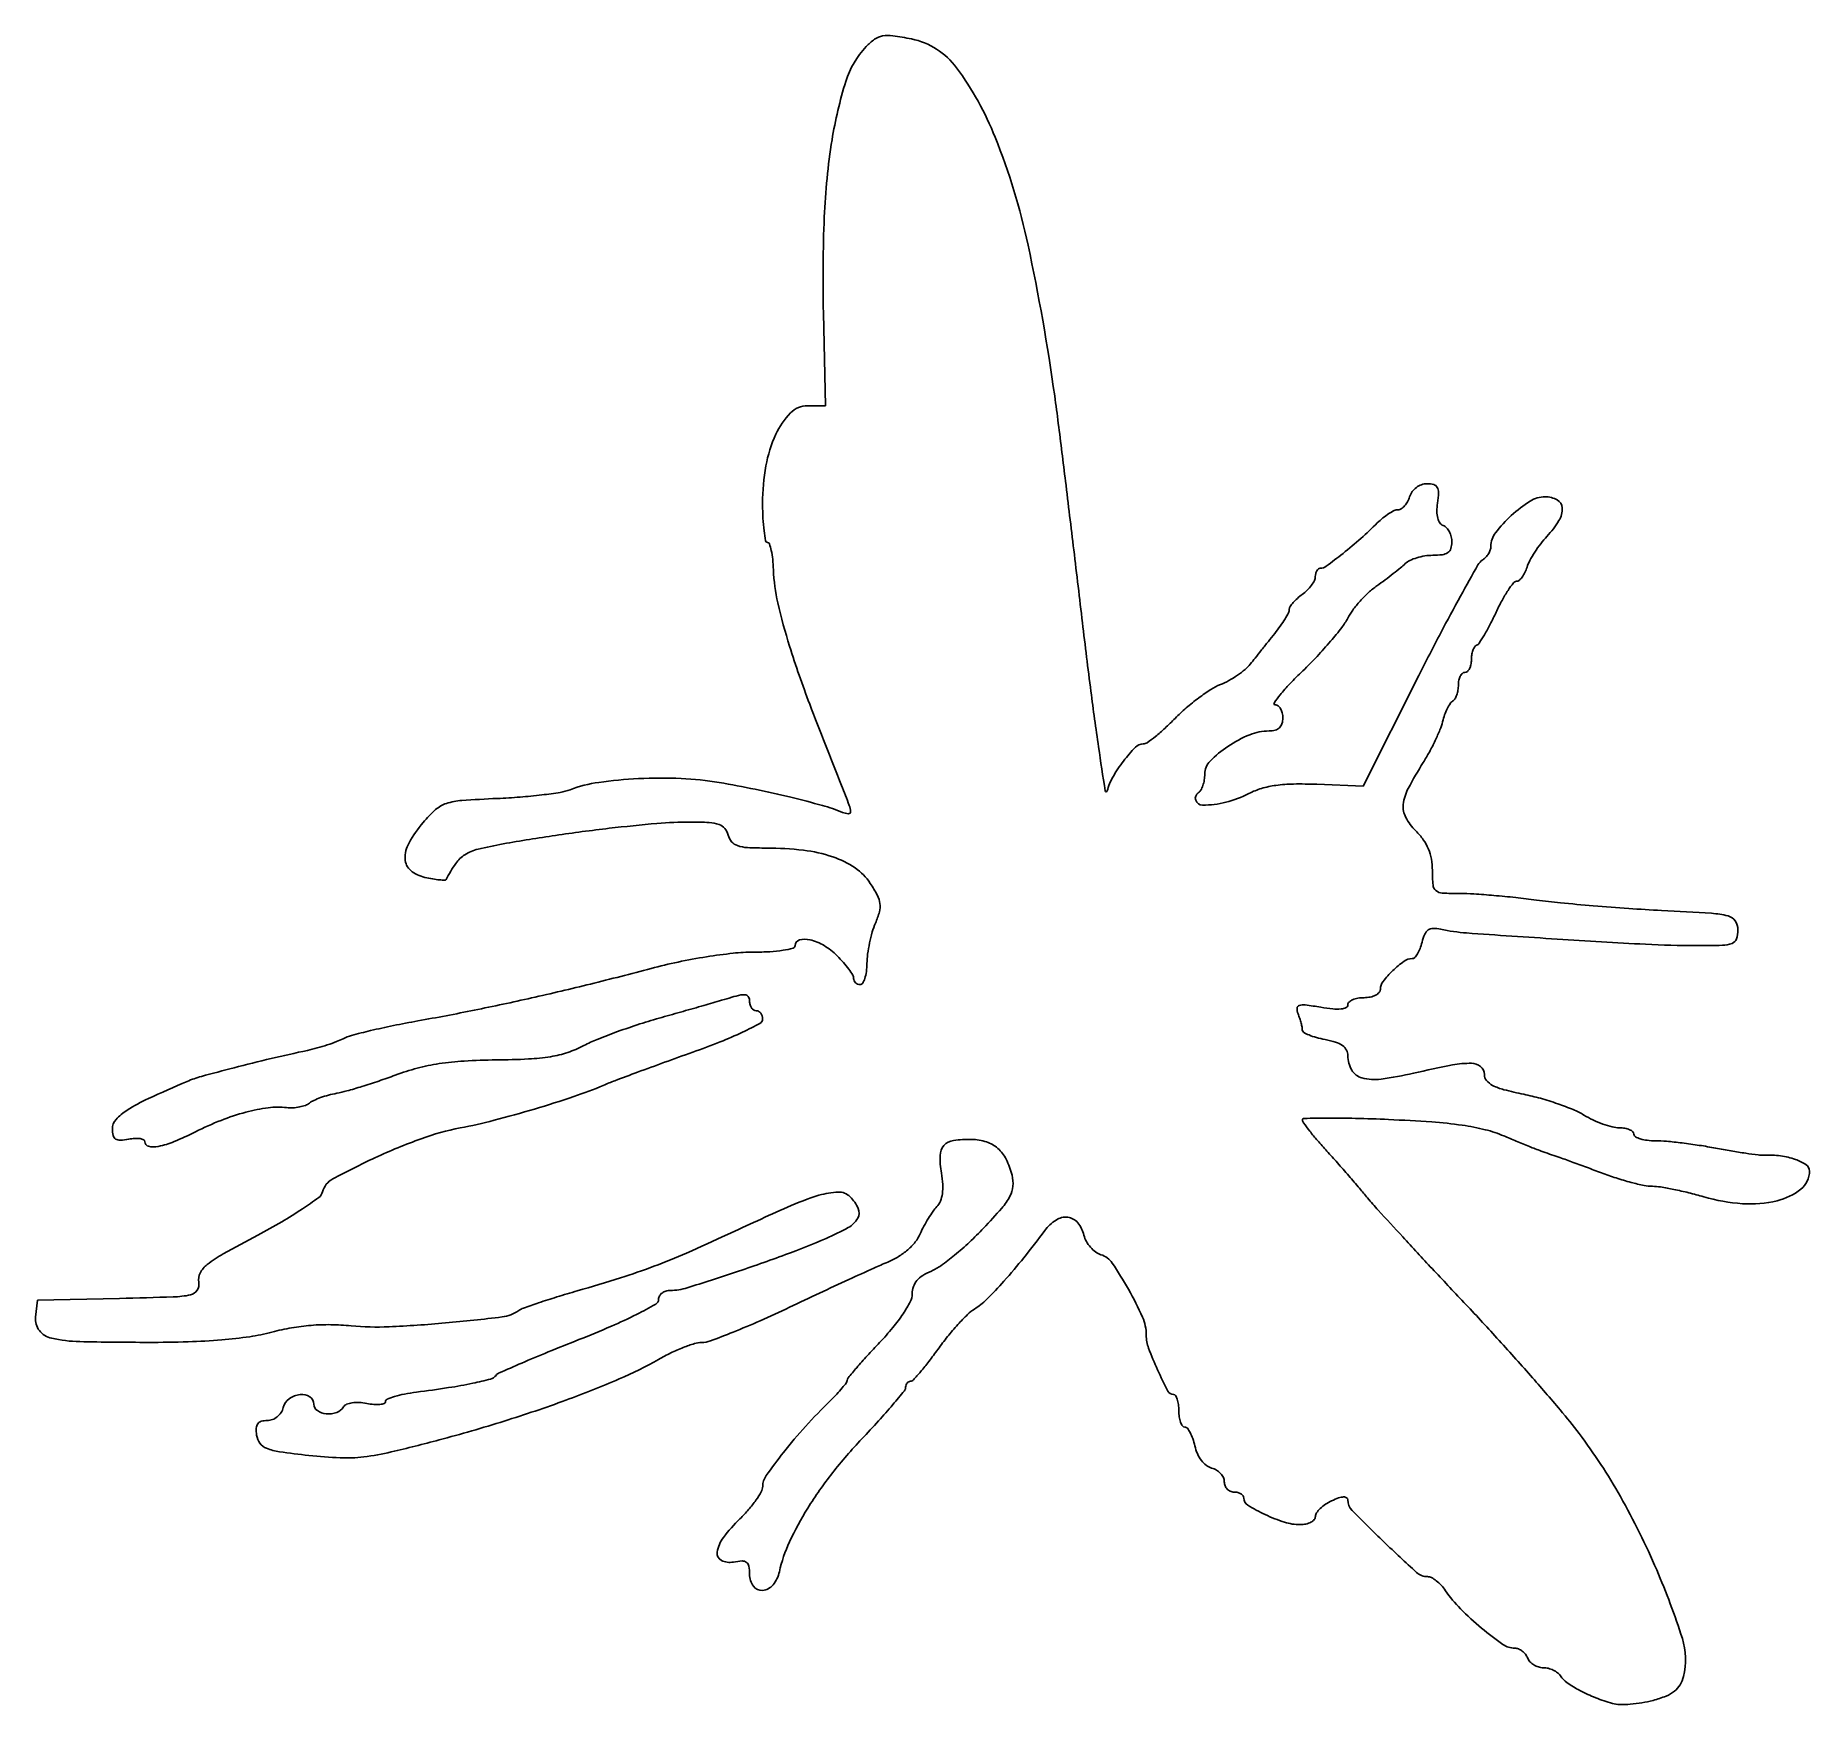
# Model space of a CAD drawing. Extents: x 0 to 273, y 0 to 257.
import ezdxf

# ---------------------------------------------------------------- set-up
doc = ezdxf.new("R2010")
doc.units = 0

msp = doc.modelspace()

# ---------------------------------------------------------------- linework, layer by layer
msp.add_lwpolyline([(127.915942, 255.190567, 0.112701), (124.797951, 249.849804, 0.036238), (122.67931, 240.86337, 0.029495), (121.485461, 228.978446, 0.015882), (121.347285, 214.25), (121.666241, 200), (118.943247, 200, 0.202668), (116.285272, 198.876477, 0.084491), (114.035795, 195.605121, 0.064377), (112.508999, 190.759081, 0.044188), (112, 185.010898, 0.011713), (112.054003, 182.705961, 0.019294), (112.220313, 180.76404, 0.013978), (112.453105, 179.244012, 0.360313), (112.75, 178.994343, -0.322885), (113.05213, 178.773046, -0.025238), (113.327777, 177.751349, -0.026887), (113.546807, 176.387989, -0.016686), (113.66371, 174.77082, 0.046827), (114.34281, 169.670851, 0.019942), (116.154275, 163.01807, 0.014167), (119.23733, 154.13467, 0.00505), (124.124522, 141.626579, -0.004071), (125.329477, 138.560395, -0.081607), (125.531753, 137.57991, -0.446931), (125.212124, 137.269484, -0.079365), (124.29282, 137.48299, 0.028715), (121.193681, 138.5417, 0.008578), (116.35757, 139.800365, 0.00852), (110.834302, 141.037914, 0.008778), (105.326622, 142.073319, 0.031409), (99.475985, 142.692684, 0.022777), (92.923139, 142.673851, 0.023013), (86.79633, 142.093523, 0.055774), (82.401061, 140.962384, -0.051497), (80.892263, 140.560334, -0.009588), (78.048648, 140.164416, -0.010182), (74.692392, 139.831728, -0.009142), (71.202576, 139.621549, 0.006993), (65.748679, 139.316603, 0.061067), (63.373134, 138.855245, 0.103942), (61.709934, 137.900869, 0.036788), (59.790358, 135.917947, 0.044712), (57.623111, 132.792257, 0.138429), (57.014053, 130.322533, 0.214296), (57.879644, 128.555636, 0.119782), (60.071506, 127.484295, 0.011183), (61.261688, 127.250657, 0.017614), (62.29319, 127.109238, 0.011977), (63.129194, 127.044676, 0.294784), (63.321506, 127.154839, -0.032534), (64.819982, 129.641664, -0.101574), (66.2279, 130.982488, -0.080226), (68.234776, 131.827274, -0.015534), (72.098466, 132.639719, -0.007674), (80.165135, 133.948505, -0.007334), (88.390901, 135.030865, -0.007507), (95.758265, 135.778616, -0.021537), (100.895519, 136, -0.012786), (103.780902, 135.926206, -0.07015), (105.306945, 135.630804, -0.137421), (106.183545, 135.025397, -0.109807), (106.710251, 134, 0.110695), (107.240206, 132.972714, 0.137557), (108.123668, 132.36748, 0.06947), (109.666568, 132.073117, 0.012451), (112.60228, 132, -0.0291), (118.273843, 131.669641, -0.05301), (122.794495, 130.647881, -0.066945), (126.213015, 128.946096, -0.098701), (128.560265, 126.56597, -0.023626), (129.648076, 124.72812, -0.089632), (130.051635, 123.461353, -0.100044), (129.964018, 122.208171, -0.03349), (129.355369, 120.466416, 0.030547), (128.867082, 119.095043, 0.018315), (128.4486, 117.416697, 0.018306), (128.153616, 115.709781, 0.03017), (128.045104, 114.25, -0.029127), (127.955153, 113.004852, -0.045224), (127.719499, 111.954688, -0.056522), (127.388118, 111.220633, -0.264369), (127, 111, -0.094386), (126.61829, 111.072704, -0.09673), (126.29375, 111.280398, -0.098961), (126.076508, 111.590318, -0.103894), (126, 111.954545, 0.137445), (125.855276, 112.47108, 0.020613), (125.252273, 113.37642, 0.021855), (124.429204, 114.409998, 0.017301), (123.454545, 115.454545, 0.061904), (121.462603, 117.00609, 0.075917), (119.280386, 117.894326, 0.126866), (117.659171, 117.86616, 0.337238), (117, 117, -0.344132), (116.688208, 116.600637, -0.022453), (115.152639, 116.289127, -0.024635), (113.098413, 116.070584, -0.014183), (110.610556, 116, 0.026923), (107.450666, 115.829731, 0.012465), (103.372983, 115.285865, 0.012074), (98.996785, 114.481981, 0.013836), (94.860556, 113.498286, -0.00472), (85.525052, 111.097464, -0.005255), (76.473028, 108.961118, -0.00542), (67.649479, 107.076588, -0.005832), (59, 105.431816, 0.006442), (55.215962, 104.707465, 0.007908), (51.703125, 103.92991, 0.00672), (48.778251, 103.192129, 0.055298), (47.5, 102.694855, -0.029697), (46.490263, 102.241366, -0.011858), (45.059375, 101.736773, -0.011686), (43.486589, 101.264107, -0.014435), (42, 100.900784, 0.005432), (36.418325, 99.642664, 0.005005), (30.710244, 98.230244, 0.00398), (25.698462, 96.894107, 0.033805), (23.5, 96.126101, 0.006907), (17.534558, 93.48008, 0.033788), (14.295394, 91.715358, 0.066059), (12.561557, 90.259925, 0.187281), (12, 88.813269, 0.057887), (12.117836, 87.798873, 0.197296), (12.497028, 87.26871, 0.155578), (13.210205, 87.085355, 0.032974), (14.5, 87.244751, -0.031701), (15.458177, 87.365641, -0.053628), (16.265625, 87.329256, -0.076393), (16.816555, 87.156008, -0.285831), (17, 86.861328, 0.352048), (17.568435, 86.154061, 0.102634), (19.067291, 86.135698, 0.050424), (21.499539, 86.869636, 0.018237), (24.783244, 88.376789, -0.022954), (28.729084, 90.142993, -0.028839), (32.534281, 91.392625, -0.032179), (35.976292, 92.073557, -0.060708), (38.802946, 92.100989, 0.041137), (39.772535, 92.072536, 0.035789), (40.781036, 92.198684, 0.037448), (41.680274, 92.448377, 0.081831), (42.302946, 92.795862, -0.062077), (42.96447, 93.199909, -0.020117), (44.029615, 93.630395, -0.019708), (45.263655, 94.018148, -0.020931), (46.5, 94.298752, 0.022965), (48.049578, 94.65708, 0.006826), (50.38125, 95.344822, 0.006833), (52.982821, 96.190072, 0.007328), (55.5, 97.087472, -0.024499), (58.893715, 98.167579, -0.027338), (62.255493, 98.864737, -0.023317), (66.094247, 99.262279, -0.011485), (71, 99.42717, 0.009306), (76.015494, 99.573879, 0.028502), (79.396896, 99.929705, 0.039883), (82.025976, 100.577428, 0.040712), (84.5, 101.631199, -0.025477), (86.577288, 102.591687, -0.00874), (89.675, 103.77424, -0.00866), (93.143816, 104.96192, -0.00991), (96.5, 105.973465, 0.000749), (99.764465, 106.892481, 0.000798), (102.957813, 107.802154, 0.000758), (105.702631, 108.593301, 0.003713), (107.25, 109.05433, -0.020968), (108.633279, 109.415015, -0.107956), (109.420512, 109.413487, -0.221303), (109.841595, 109.091645, -0.121241), (110, 108.44798, 0.067297), (110.074835, 107.894493, 0.084102), (110.29375, 107.425344, 0.099569), (110.618659, 107.111605, 0.143326), (111, 107, -0.127897), (111.381362, 106.900827, -0.100743), (111.70625, 106.621783, -0.089359), (111.924683, 106.204364, -0.076112), (112, 105.712453, -0.277925), (111.596673, 105.042896, -0.010896), (108.922683, 103.702475, -0.016148), (105.474728, 102.20148, -0.009397), (101.25, 100.613691, 0.001629), (96.91431, 99.060628, 0.00186), (92.776563, 97.545803, 0.001681), (89.273868, 96.235264, 0.010526), (87.5, 95.521736, -0.019646), (82.977094, 93.797563, -0.008916), (76.93717, 91.882199, -0.008939), (70.70108, 90.14706, -0.015883), (65.5, 88.974506, 0.039632), (59.488007, 87.315828, 0.021445), (52.389093, 84.386947, 0.014567), (45.89446, 81.142289, 0.20775), (44.324711, 79.155505, -0.170698), (43.729781, 78.280534, -0.011499), (41.220854, 76.517555, -0.015471), (38.050102, 74.53589, -0.01092), (34.374336, 72.5, 0.005808), (29.047981, 69.620657, 0.041091), (26.604997, 67.987286, 0.100976), (25.50375, 66.674665, 0.173107), (25.287117, 65.2788, -0.191885), (25.0449, 64.02147, -0.202424), (24.010781, 63.311144, -0.042719), (21.373939, 63.00112, -0.002385), (13.105823, 62.7788), (0.5, 62.5), (0.19619, 59.880703, 0.198127), (0.774611, 57.836235, 0.17282), (2.667683, 56.645057, 0.049823), (6.977986, 56.126136, 0.004801), (17.539901, 56.013655, 0.007902), (23.65465, 56.103896, 0.012967), (28.823301, 56.396198, 0.015335), (33.122696, 56.884508, 0.028981), (36.539901, 57.583274, -0.021521), (39.570207, 58.250141, -0.023413), (42.562719, 58.631516, -0.023325), (45.58811, 58.732303, -0.02103), (48.716938, 58.558812, 0.03576), (54.54998, 58.407372, 0.011346), (63.235345, 59.000838, 0.006873), (71.932077, 59.914368, 0.126289), (74.5, 60.909342, -0.070258), (75.224424, 61.287051, -0.004212), (77.55625, 62.090728, -0.006252), (80.36275, 62.992754, -0.004572), (83.5, 63.926662, 0.006424), (90.14829, 65.932594, 0.0132), (95.288749, 67.706447, 0.013266), (100.312118, 69.743264, 0.006559), (106.584382, 72.580927, -0.004774), (115.820161, 76.799108, -0.029992), (120.671608, 78.619208, -0.065981), (123.629089, 79.118294, -0.208131), (125.459233, 78.39791, -0.08992), (126.702889, 76.603419, -0.242286), (126.629522, 75.098955, -0.13569), (125.170155, 73.664111, -0.024979), (121.75, 71.981321, -0.013707), (115.52655, 69.496429, -0.00766), (107.830281, 66.79862, -0.004623), (100.38935, 64.393866, -0.07598), (97.812412, 64, 0.073767), (97.119884, 63.897269, 0.088078), (96.532396, 63.598669, 0.1006), (96.139661, 63.154779, 0.131704), (96, 62.633768, -0.271136), (95.556966, 61.876834, -0.0108), (92.623975, 60.311978, -0.015356), (88.736822, 58.49239, -0.00782), (83.75, 56.434036, 0.003066), (79.018828, 54.533636, 0.004721), (74.951563, 52.825878, 0.001687), (71.473867, 51.31296, 0.12827), (71, 50.938415, -0.168161), (70.161333, 50.375907, -0.012432), (67.432783, 49.729163, -0.013984), (63.716141, 49.053213, -0.006099), (58.75, 48.354683, 0.016489), (56.929471, 48.059917, 0.026035), (55.395313, 47.675444, 0.023762), (54.24278, 47.261094, 0.303363), (54, 46.897771, -0.316368), (53.79917, 46.61214, -0.062823), (53.154376, 46.468157, -0.046053), (52.224867, 46.466136, -0.026889), (51.12128, 46.625744, 0.036746), (49.945381, 46.772231, 0.049273), (48.872993, 46.720728, 0.058595), (48.029069, 46.493049, 0.160521), (47.562263, 46.100744, -0.170387), (46.498811, 45.241318, -0.107776), (44.900881, 45.03658, -0.125223), (43.527704, 45.51683, -0.251406), (43, 46.5, 0.257078), (42.371436, 47.641723, 0.169093), (40.87569, 47.990778, 0.132253), (39.204985, 47.345203, 0.172507), (38.289749, 46, -0.081606), (37.94182, 45.218014, -0.077618), (37.357083, 44.572979, -0.079246), (36.615736, 44.147227, -0.091036), (35.813818, 44, 0.067128), (34.90385, 43.877278, 0.170309), (34.362986, 43.502877, 0.147139), (34.127802, 42.828911, 0.046193), (34.180449, 41.75, 0.124242), (34.690162, 40.503955, 0.142452), (35.709432, 39.725423, 0.057458), (37.716062, 39.203432, 0.007), (42.235757, 38.632285, 0.017766), (47.032602, 38.266184, 0.039868), (50.679194, 38.408652, 0.029213), (54.888131, 39.162176, 0.005943), (62.235757, 41.018372, 0.01078), (72.265405, 43.912142, 0.012241), (81.740854, 47.125289, 0.013201), (89.954996, 50.38532, 0.029037), (96, 53.397425, -0.018132), (97.878813, 54.38529, -0.018781), (99.80264, 55.222018, -0.01886), (101.516505, 55.818608, -0.073029), (102.626008, 55.987955, 0.087674), (103.971729, 56.233624, 0.006517), (107.468611, 57.583915, 0.008882), (111.614519, 59.333354, 0.006623), (116.126008, 61.404096, -0.001533), (120.755383, 63.586266, -0.001679), (125.259795, 65.674272, -0.001568), (129.124094, 67.435161, -0.008414), (131.247764, 68.352135, 0.039886), (132.869022, 69.176712, 0.041635), (134.314084, 70.238002, 0.044362), (135.472521, 71.443607, 0.065085), (136.2361, 72.698039, -0.018284), (136.808292, 73.87243, -0.014984), (137.501924, 75.084149, -0.015247), (138.207606, 76.160394, -0.038147), (138.803207, 76.886299, 0.096479), (139.345281, 77.730136, 0.061372), (139.641891, 78.863095, 0.048599), (139.693848, 80.292055, 0.026654), (139.494311, 82.033674, -0.045982), (139.289838, 84.737848, -0.180801), (139.890582, 86.267773, -0.175662), (141.361593, 87.054508, -0.042968), (144.14879, 87.214833, -0.06976), (146.429589, 86.828671, -0.104989), (148.177573, 85.836587, -0.097204), (149.460333, 84.154661, -0.053014), (150.358261, 81.708711, -0.083264), (150.49435, 80.006111, -0.102205), (150.039016, 78.480743, -0.055815), (148.766152, 76.641217, -0.010178), (145.977086, 73.569288, -0.015746), (143.816916, 71.424703, -0.015723), (141.525007, 69.41922, -0.015758), (139.417028, 67.797048, -0.057984), (137.950157, 66.979354, 0.041511), (136.624017, 66.296228, 0.077375), (135.712041, 65.507443, 0.09217), (135.183503, 64.583134, 0.084102), (135, 63.499904, -0.119269), (134.700192, 62.260928, -0.028301), (133.615709, 60.416028, -0.025905), (132.021904, 58.274521, -0.017533), (130, 56, 0.005258), (128.083777, 53.948081, 0.008023), (126.46875, 52.123879, 0.003621), (125.138228, 50.548593, 0.175293), (125, 50.16643, -0.163307), (124.883639, 49.819667, -0.011402), (124.236617, 49.003515, -0.015218), (123.396772, 48.052796, -0.010826), (122.401249, 47.037655, 0.015096), (118.606808, 43.101765, 0.017067), (115.214978, 39.097509, 0.013098), (112.542884, 35.526967, 0.153052), (112.014116, 33.890445, -0.125561), (111.793899, 33.057889, -0.025703), (110.979149, 31.757753, -0.025568), (109.847469, 30.306548, -0.021587), (108.510648, 28.890445, 0.037461), (105.983447, 26.03727, 0.125421), (105.016948, 23.754207, 0.323962), (105.661171, 22.503566, 0.165853), (107.5, 22.244751, -0.033701), (108.838287, 22.408166, -0.176753), (109.535916, 22.195599, -0.192578), (109.89833, 21.597317, -0.041059), (110, 20.361328, 0.154908), (110.58005, 18.534012, 0.266222), (111.986327, 17.879375, 0.203599), (113.599575, 18.732423, 0.116087), (114.57803, 20.75, -0.053925), (116.137147, 25.329375, -0.029885), (118.948215, 30.528569, -0.027379), (122.729374, 35.936835, -0.023801), (127.25, 41.169862, 0.005676), (129.836795, 43.953679, 0.008597), (132.017188, 46.438761, 0.004138), (133.801631, 48.580204, 0.173314), (134, 49.135297, -0.084379), (134.056734, 49.469088, -0.088167), (134.220313, 49.759753, -0.093782), (134.463794, 49.962888, -0.111942), (134.75, 50.046842, 0.193359), (135.180468, 50.251805, 0.008692), (136.293055, 51.502481, 0.013515), (137.573502, 53.07744, 0.009155), (138.949761, 54.936432, -0.014943), (140.431464, 56.890163, -0.014846), (142.030316, 58.756244, -0.014859), (143.522938, 60.302249, -0.05455), (144.592412, 61.139591, 0.057327), (146.439431, 62.602277, 0.013995), (149.114869, 65.425723, 0.01334), (152.175666, 69.031564, 0.009725), (155.389624, 73.192464, -0.088507), (157.119441, 74.823438, -0.176388), (158.927207, 75.247204, -0.195446), (160.453967, 74.403286, -0.108906), (161.41763, 72.472167, 0.066596), (161.792889, 71.529632, 0.052212), (162.429484, 70.630775, 0.053469), (163.2165, 69.907233, 0.082495), (164.037917, 69.487965, -0.167957), (165.766975, 68.200233, -0.02104), (168.269038, 64.171672, -0.023958), (170.416877, 59.898951, -0.104853), (171, 57.148866, 0.08846), (171.363959, 55.107768, 0.019195), (172.734683, 51.78547, 0.012529), (174.329386, 48.523814, 0.279719), (175.192448, 48, -0.259712), (175.502977, 47.827037, -0.060565), (175.762782, 47.265625, -0.047529), (175.941278, 46.457761, -0.030627), (176, 45.5, 0.035021), (176.067149, 44.542471, 0.053247), (176.27041, 43.734375, 0.069488), (176.567528, 43.179427, 0.239551), (176.920545, 43, -0.226322), (177.317551, 42.810596, -0.04691), (177.757673, 42.148623, -0.040733), (178.166654, 41.211699, -0.028497), (178.477664, 40.101694, 0.051103), (178.868902, 38.914421, 0.056982), (179.482545, 37.877301, 0.063261), (180.240057, 37.103055, 0.103919), (181.057119, 36.695314, -0.072039), (181.799698, 36.381699, -0.070417), (182.429279, 35.86836, -0.075744), (182.854012, 35.240757, -0.111396), (183, 34.59362, 0.093023), (183.114166, 33.985284, 0.096327), (183.440625, 33.468126, 0.099226), (183.927672, 33.122, 0.105398), (184.5, 33, -0.059887), (185.073633, 32.931046, -0.078704), (185.559375, 32.727765, -0.096941), (185.884661, 32.426722, -0.159022), (186, 32.073242, 0.260998), (186.610584, 30.983213, 0.02742), (189.279143, 29.543483, 0.033129), (192.275682, 28.368473, 0.077017), (194.653638, 28, 0.051278), (195.551993, 28.092374, 0.070915), (196.313048, 28.367188, 0.090651), (196.826206, 28.772843, 0.180632), (197.007802, 29.25, -0.150243), (197.184061, 29.810855, -0.050499), (197.745395, 30.472363, -0.04484), (198.553535, 31.121345, -0.038194), (199.507802, 31.655915, -0.02379), (200.576815, 32.091233, -0.070702), (201.350744, 32.246481, -0.151465), (201.811692, 32.131799, -0.262359), (202, 31.797627, 0.196732), (202.659244, 30.186982, 0.006881), (207.553476, 25.344996, 0.007097), (212.569161, 20.652901, 0.186592), (214.257788, 20, -0.12222), (214.859811, 19.85061, -0.043676), (215.608438, 19.366777, -0.040151), (216.370399, 18.669192, -0.037639), (217.029241, 17.844347, 0.045253), (219.313877, 15.071585, 0.024598), (222.570317, 12.086285, 0.02023), (225.853292, 9.578378, 0.154178), (227.684394, 9, -0.097216), (228.254346, 8.888126, -0.066866), (228.826956, 8.559375, -0.064188), (229.31532, 8.073435, -0.073451), (229.638374, 7.5, 0.095865), (229.995981, 6.926493, 0.066855), (230.586369, 6.440625, 0.064443), (231.309602, 6.112109, 0.074553), (232.057299, 6, -0.060468), (232.82171, 5.907215, -0.050216), (233.594053, 5.632333, -0.052259), (234.259099, 5.227605, -0.088008), (234.70031, 4.748369, 0.100278), (235.726328, 3.686935, 0.028859), (237.689296, 2.497507, 0.02772), (240.114426, 1.380467, 0.025976), (242.700834, 0.511068, 0.064156), (243.822419, 0.348208, 0.022933), (245.441661, 0.396471, 0.022312), (247.232871, 0.612947, 0.024541), (248.940776, 0.984053, 0.02777), (250.944541, 1.644875, 0.073018), (252.25432, 2.394563, 0.094083), (253.097501, 3.360702, 0.071126), (253.631247, 4.666909, 0.140149), (253.441194, 10.498501, 0.023788), (249.495303, 21.025383, 0.026412), (243.915214, 32.316155, 0.034145), (237.581499, 41.981654, 0.013767), (234.655084, 45.631132, 0.004395), (230.10699, 50.89898, 0.004382), (224.936014, 56.679955, 0.004877), (219.844003, 62.164778, -0.001477), (214.967333, 67.34652, -0.001812), (210.444975, 72.215571, -0.001504), (206.671088, 76.333204, -0.013085), (205.047641, 78.211716, 0.005191), (203.809052, 79.691494, 0.002338), (202.15466, 81.608638, 0.002315), (200.388531, 83.617167, 0.003156), (198.776734, 85.410231, -0.007342), (197.34825, 87.026373, -0.01065), (196.139324, 88.497551, -0.006542), (195.175643, 89.756113, -0.151373), (195.026734, 90.177175, -0.420638), (195.274812, 90.439821, -0.002563), (198.900041, 90.484942, -0.008), (203.17111, 90.447868, -0.004774), (208.25, 90.273963, -0.006624), (214.896137, 89.894567, -0.017903), (219.594789, 89.394288, -0.024986), (223.134395, 88.70681, -0.042032), (226, 87.738658, 0.004371), (227.90618, 86.930299, 0.003826), (229.9125, 86.118016, 0.003848), (231.736228, 85.41204, 0.011451), (233, 84.966782, -0.006184), (234.318677, 84.517735, -0.001713), (236.377103, 83.7803, -0.00173), (238.702228, 82.92921, -0.001811), (240.985883, 82.074912, 0.012741), (243.259282, 81.280648, 0.013026), (245.5536, 80.609505, 0.012876), (247.572652, 80.130828, 0.051804), (248.831976, 80, -0.04014), (250.09453, 79.898479, -0.010131), (252.123331, 79.527757, -0.010273), (254.431942, 79.007768, -0.010206), (256.722253, 78.392366, 0.053165), (262.691357, 77.32663, 0.07738), (268.010066, 77.774462, 0.109212), (271.659679, 79.564573, 0.228145), (273, 82.349116, 0.249616), (272.482543, 83.321041, 0.064154), (270.837983, 84.144449, 0.052511), (268.546943, 84.683633, 0.041414), (266, 84.79432, -0.040371), (265.096855, 84.831685, -0.005337), (263.197613, 85.085245, -0.006161), (260.948151, 85.438384, -0.005133), (258.566341, 85.867632, 0.008933), (256.051411, 86.301163, 0.007757), (253.401518, 86.667367, 0.007826), (250.992144, 86.924111, 0.022631), (249.316341, 87, -0.02855), (248.045699, 87.072614, -0.044704), (246.974175, 87.29375, -0.055901), (246.224268, 87.614838, -0.269922), (246, 88, 0.209499), (245.83231, 88.38265, 0.081463), (245.339063, 88.707348, 0.062087), (244.611389, 88.928937, 0.042505), (243.75, 89.003738, -0.061357), (242.6647, 89.139255, -0.024297), (241.224175, 89.577562, -0.023607), (239.697095, 90.207343, -0.027304), (238.31102, 90.951931, 0.038785), (236.669403, 91.785859, 0.014947), (234.278379, 92.692943, 0.014694), (231.615358, 93.526407, 0.017565), (229.06102, 94.148269, -0.012444), (226.010705, 94.857875, -0.053301), (224.265724, 95.5146, -0.105087), (223.335211, 96.26072, -0.173081), (223, 97.200076, 0.227932), (222.422127, 98.401858, 0.165764), (221.005175, 98.912418, 0.052874), (218.11578, 98.65648, 0.007027), (212.109459, 97.388516, -0.021581), (207.102121, 96.482779, -0.099255), (204.172943, 96.664831, -0.198133), (202.598668, 97.864418, -0.13289), (202, 100.077132, 0.122176), (201.783704, 100.949105, 0.117123), (201.182853, 101.634897, 0.078912), (200.120707, 102.161981, 0.029432), (198.5, 102.565978, -0.020921), (197.158952, 102.876132, -0.031745), (196.028125, 103.266738, -0.032801), (195.202356, 103.677546, -0.266981), (195, 104.029503, 0.049747), (194.957981, 104.450787, 0.013882), (194.808923, 105.09733, 0.013863), (194.598521, 105.823359, 0.014154), (194.349526, 106.531533, -0.095095), (194.195287, 107.394884, -0.331744), (194.518846, 107.817452, -0.102496), (195.459649, 107.885691, -0.008874), (197.849526, 107.525422, 0.01669), (199.680737, 107.278576, 0.048416), (200.957358, 107.273649, 0.087664), (201.730247, 107.485705, 0.289758), (202, 107.912102, -0.21307), (202.185742, 108.328185, -0.08033), (202.734375, 108.68043, -0.061119), (203.542844, 108.920242, -0.041592), (204.5, 109, 0.049137), (205.456706, 109.094247, 0.069135), (206.265625, 109.375342, 0.089313), (206.810215, 109.789896, 0.187657), (207, 110.277759, -0.166444), (207.414719, 111.489065, -0.036128), (208.913399, 113.157151, -0.03644), (210.643175, 114.595796, -0.156489), (211.903023, 115, 0.210545), (212.284481, 115.168079, 0.049906), (212.709943, 115.738318, 0.042915), (213.108042, 116.551003, 0.030964), (213.414013, 117.513425, -0.041697), (213.83511, 118.745824, -0.13675), (214.374069, 119.406326, -0.153024), (215.137133, 119.651497, -0.056642), (216.272421, 119.530732, 0.037076), (220.268153, 118.947171, 0.001652), (234.20922, 118.003339, 0.002822), (247.772051, 117.206967, 0.013252), (255.579552, 117, 0.006668), (259.59214, 117.053516, 0.082999), (261.08158, 117.343504, 0.221333), (261.764845, 118.038001, 0.085609), (262, 119.401351, 0.150524), (261.572197, 120.7902, 0.182763), (260.464231, 121.567303, 0.046949), (257.928963, 121.966781, 0.002851), (250.25, 122.403038, -0.004488), (245.202083, 122.706401, -0.003549), (239.748437, 123.122221, -0.003588), (234.691899, 123.580449, -0.008912), (231, 124.008295, 0.006527), (227.816966, 124.392564, 0.005582), (224.454688, 124.71608, 0.005631), (221.391784, 124.941604, 0.015949), (219.25, 125.006608, -0.0137), (216.522913, 125.077102, -0.161663), (215.549214, 125.459021, -0.199168), (215.10056, 126.313989, -0.022521), (215, 128.545455, 0.043596), (214.847167, 130.294939, 0.055343), (214.391766, 131.850208, 0.055059), (213.603942, 133.273884, 0.042516), (212.459799, 134.631111, -0.073907), (210.913978, 136.71664, -0.1508), (210.53095, 138.69797, -0.094958), (211.287742, 141.164286, -0.018967), (213.606186, 145.166914, 0.016531), (214.539846, 146.760864, 0.013622), (215.43159, 148.518229, 0.013844), (216.161962, 150.177532, 0.035279), (216.570874, 151.426363, -0.024845), (216.885351, 152.459109, -0.027612), (217.291629, 153.418776, -0.028507), (217.725215, 154.189063, -0.112354), (218.110779, 154.568465, 0.121169), (218.452236, 154.91636, 0.048028), (218.738791, 155.526762, 0.043873), (218.934227, 156.27575, 0.041913), (219, 157.059017, -0.049547), (219.073784, 157.801778, -0.069539), (219.29375, 158.429836, -0.089706), (219.618213, 158.852535, -0.186414), (220, 159, 0.184457), (220.38175, 159.145793, 0.090315), (220.70625, 159.563021, 0.070178), (220.926177, 160.183242, 0.050201), (221, 160.916667, -0.038728), (221.058804, 161.674723, -0.046445), (221.234157, 162.368229, -0.052915), (221.490816, 162.904732, -0.156966), (221.797129, 163.166667, 0.150568), (222.210616, 163.511395, 0.010761), (223.008699, 164.797396, 0.014369), (223.898406, 166.406179, 0.010326), (224.802252, 168.25, -0.015004), (225.715584, 170.069906, -0.02208), (226.634098, 171.604687, -0.018558), (227.465666, 172.76813, -0.232332), (227.937735, 173, 0.180372), (228.342216, 173.150821, 0.054475), (228.795728, 173.639451, 0.046757), (229.223456, 174.343628, 0.036285), (229.556131, 175.176853, -0.046988), (229.986626, 176.191561, -0.01981), (230.742175, 177.467116, -0.019392), (231.662998, 178.775803, -0.023939), (232.623519, 179.916635, 0.047389), (234.473076, 182.334708, 0.152403), (234.979797, 184.272426, 0.260207), (234.20649, 185.517385, 0.12714), (232.339199, 186, 0.141834), (230.031872, 185.332047, 0.044396), (227.142271, 183.124803, 0.043965), (224.714408, 180.475863, 0.164974), (224, 178.369582, -0.084282), (223.907478, 177.824595, -0.052602), (223.630097, 177.237593, -0.051033), (223.222467, 176.699738, -0.06371), (222.740754, 176.29969, 0.123315), (222.007686, 175.527801, 0.00243), (219.334266, 170.741159, 0.005656), (216.287554, 165.072745, 0.003747), (212.912502, 158.5), (204.343496, 141.5), (197.208504, 141.794688, 0.01393), (193.660998, 141.842298, 0.030077), (190.939373, 141.63896, 0.038203), (188.729186, 141.165386, 0.047937), (186.786756, 140.382234, -0.057576), (183.243738, 139.03234, -0.066126), (179.650249, 138.610204, -0.312263), (178.601577, 139.359592, -0.354361), (179, 140.5, 0.123983), (179.384138, 140.895746, 0.0473), (179.70625, 141.599434, 0.043146), (179.926069, 142.465687, 0.040591), (180, 143.374876, -0.196902), (180.815433, 145.36525, -0.050726), (183.543769, 147.625173, -0.050633), (186.903653, 149.413953, -0.097317), (189.886155, 150, 0.064211), (190.828835, 150.121562, 0.12597), (191.485769, 150.486536, 0.131317), (191.869683, 151.110018, 0.072825), (192, 152, 0.057094), (191.912363, 152.764978, 0.076421), (191.653227, 153.4125, 0.09545), (191.269832, 153.846521, 0.165725), (190.819497, 154, -0.599519), (190.662967, 154.292994, -0.023143), (191.584805, 155.542188, -0.020182), (193.07618, 157.234466, -0.01019), (195.08253, 159.25, 0.012175), (197.272917, 161.467947, 0.012166), (199.353291, 163.790414, 0.012076), (201.069279, 165.903827, 0.046198), (201.977177, 167.334389, -0.042409), (202.750885, 168.574139, -0.022992), (203.893806, 169.962657, -0.022746), (205.195557, 171.278164, -0.033203), (206.464144, 172.301477, 0.006853), (207.723346, 173.212098, 0.006256), (208.996387, 174.18455, 0.006268), (210.111916, 175.0818, 0.020178), (210.821429, 175.717087, -0.083356), (211.535031, 176.209789, -0.036214), (212.614955, 176.623144, -0.034547), (213.853249, 176.905383, -0.038777), (215.071429, 177, 0.032179), (216.53483, 177.09428, 0.120015), (217.389584, 177.423411, 0.165233), (217.845372, 178.039633, 0.077489), (218, 179.031385, 0.060204), (217.901566, 179.845921, 0.059915), (217.611905, 180.614977, 0.065573), (217.184332, 181.225624, 0.116162), (216.678824, 181.569752, -0.152321), (216.154892, 181.983754, -0.087606), (215.820178, 182.723344, -0.064457), (215.694067, 183.756307, -0.034633), (215.792323, 185.038368, 0.024349), (215.946474, 186.621901, 0.137522), (215.758965, 187.441249, 0.206195), (215.219931, 187.864629, 0.064868), (214.180887, 188, 0.085751), (213.332982, 187.853506, 0.074836), (212.538364, 187.428075, 0.074195), (211.898405, 186.783401, 0.081751), (211.5, 186, -0.048815), (211.172121, 185.234932, -0.056421), (210.714628, 184.5875, -0.065132), (210.203552, 184.145689, -0.146728), (209.717781, 184, 0.113012), (209.142583, 183.86831, 0.029482), (208.309568, 183.403358, 0.028419), (207.398572, 182.746291, 0.025687), (206.535169, 181.968877, -0.015163), (204.019917, 179.60644, -0.013307), (201.256459, 177.29228, -0.007835), (198.670875, 175.306808, -0.160754), (197.75, 175.001221, 0.166594), (197.463878, 174.902646, 0.095034), (197.220313, 174.624582, 0.075986), (197.055661, 174.210157, 0.056685), (197, 173.720759, -0.115942), (196.860855, 173.128761, -0.043072), (196.4125, 172.393849, -0.039803), (195.765268, 171.646083, -0.038332), (195, 171, 0.026849), (194.234418, 170.383169, 0.032213), (193.5875, 169.721993, 0.033947), (193.128347, 169.108163, 0.144585), (193, 168.673597, -0.121329), (192.877217, 168.175056, -0.016169), (192.339063, 167.2248, -0.017933), (191.611563, 166.122805, -0.014192), (190.75, 164.984127, 0.00049), (189.778766, 163.771069, 0.000376), (188.720312, 162.444371, 0.00038), (187.732203, 161.201993, 0.000905), (187, 160.276502, -0.051624), (186.204946, 159.457673, -0.024258), (185.027609, 158.5655, -0.023733), (183.691805, 157.741905, -0.030726), (182.391859, 157.12417, 0.046493), (180.932128, 156.37329, 0.018228), (179.067323, 155.085236, 0.017856), (177.138894, 153.53651, 0.021244), (175.438911, 151.93744, -0.012785), (173.888993, 150.429315, -0.017428), (172.412229, 149.156623, -0.014345), (171.139424, 148.1935, -0.156019), (170.534401, 148, 0.204065), (169.333148, 147.488428, 0.027775), (167.512864, 145.370894, 0.032355), (165.859767, 142.901054, 0.06842), (164.988719, 140.773045, -0.814613), (164.688117, 140.787567, -0.002373), (163.661461, 147.552909, -0.004604), (162.486884, 156.094805, -0.002479), (161.188362, 166.643198, 0.000506), (159.856994, 177.821965, 0.000602), (158.576631, 188.373314, 0.000521), (157.476399, 197.273095, 0.003876), (156.916068, 201.5, 0.017591), (152.822339, 224.690777, 0.043019), (147.771931, 241.258435, 0.062964), (141.826512, 251.946705, 0.187141), (134.879417, 256.374117, 0.014939), (132.031937, 256.855636, 0.076649), (130.434725, 256.831105, 0.112418), (129.222416, 256.329586, 0.050484)], format="xyb", close=True)

doc.saveas('drawing.dxf')
